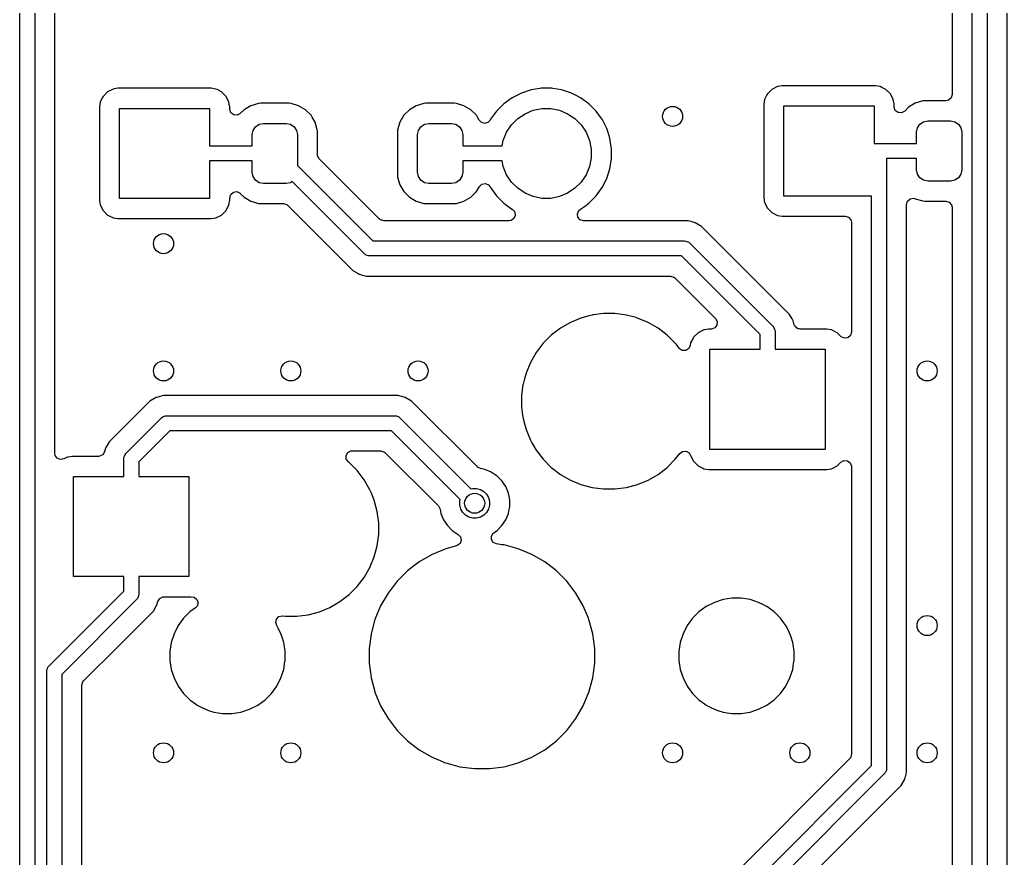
# Model space of a CAD drawing. Extents: x 2.6 to 14.2, y -9.4 to -3.8.
# Drawn here: x 2.57 to 3.346, y -5.113 to -4.455 of the extents above; entities that cross this region are included whole.
import ezdxf

# ---------------------------------------------------------------- set-up
doc = ezdxf.new("R2010")
doc.units = 0
doc.header["$MEASUREMENT"] = 0
doc.layers.add('BLACK', color=7, linetype='CONTINUOUS')

msp = doc.modelspace()

# ---------------------------------------------------------------- linework, layer by layer
at = {"layer": 'BLACK', "linetype": 'CONTINUOUS'}
for p, q in [((3.31862, -6.87741), (3.31862, -4.17377)), ((3.33043, -4.17133), (3.33043, -6.87985)), ((3.3462, -6.18183), (3.3462, -4.16847)), ((3.30285, -4.18233), (3.30285, -4.51344)), ((2.57022, -7.59385), (2.57022, -4.19395)), ((2.58204, -4.1964), (2.58204, -7.5914)), ((2.5978, -4.79527), (2.5978, -4.20495)), ((3.1657, -4.50709), (3.16125, -4.50936)), ((3.1663, -4.507), (3.1657, -4.50709)), ((3.16939, -4.50651), (3.1663, -4.507)), ((3.24274, -4.50651), (3.16939, -4.50651)), ((3.24643, -4.50709), (3.24274, -4.50651)), ((3.24773, -4.50775), (3.24643, -4.50709)), ((3.25088, -4.50936), (3.24773, -4.50775)), ((2.63505, -4.51608), (2.6334, -4.51931)), ((2.63567, -4.51486), (2.63505, -4.51608)), ((2.6392, -4.51133), (2.63567, -4.51486)), ((2.63567, -4.51486), (2.63567, -4.51486)), ((2.63567, -4.51486), (2.63567, -4.51486)), ((2.64365, -4.50906), (2.6392, -4.51133)), ((2.6392, -4.51133), (2.6392, -4.51133)), ((2.6392, -4.51133), (2.6392, -4.51133)), ((2.64432, -4.50896), (2.64365, -4.50906)), ((2.64735, -4.50848), (2.64432, -4.50896)), ((2.72069, -4.50848), (2.64735, -4.50848)), ((2.72439, -4.50906), (2.72069, -4.50848)), ((2.72533, -4.50954), (2.72439, -4.50906)), ((2.72884, -4.51133), (2.72533, -4.50954)), ((2.73237, -4.51486), (2.72884, -4.51133)), ((2.72884, -4.51133), (2.72884, -4.51133)), ((2.72884, -4.51133), (2.72884, -4.51133)), ((2.73464, -4.51931), (2.73237, -4.51486)), ((2.73237, -4.51486), (2.73237, -4.51486)), ((2.73237, -4.51486), (2.73237, -4.51486)), ((2.95718, -4.51589), (2.95066, -4.52062)), ((2.96437, -4.51223), (2.95718, -4.51589)), ((2.97203, -4.50974), (2.96437, -4.51223)), ((2.97903, -4.50863), (2.97203, -4.50974)), ((2.97999, -4.50848), (2.97903, -4.50863)), ((2.98805, -4.50848), (2.97999, -4.50848)), ((2.98914, -4.50865), (2.98805, -4.50848)), ((2.99601, -4.50974), (2.98914, -4.50865)), ((3.00367, -4.51223), (2.99601, -4.50974)), ((3.00844, -4.51466), (3.00367, -4.51223)), ((3.01085, -4.51589), (3.00844, -4.51466)), ((3.01737, -4.52062), (3.01085, -4.51589)), ((3.01085, -4.51589), (3.01085, -4.51589)), ((3.01085, -4.51589), (3.01085, -4.51589)), ((3.15734, -4.51363), (3.15545, -4.51734)), ((3.15772, -4.51289), (3.15734, -4.51363)), ((3.16125, -4.50936), (3.15772, -4.51289)), ((3.15772, -4.51289), (3.15772, -4.51289)), ((3.15772, -4.51289), (3.15772, -4.51289)), ((3.16125, -4.50936), (3.16125, -4.50936)), ((3.16125, -4.50936), (3.16125, -4.50936)), ((3.25442, -4.51289), (3.25088, -4.50936)), ((3.25088, -4.50936), (3.25088, -4.50936)), ((3.25088, -4.50936), (3.25088, -4.50936)), ((3.25668, -4.51734), (3.25442, -4.51289)), ((3.25442, -4.51289), (3.25442, -4.51289)), ((3.25442, -4.51289), (3.25442, -4.51289)), ((3.30208, -4.51608), (3.3, -4.51788)), ((3.30285, -4.51344), (3.30208, -4.51608)), ((2.6334, -4.51931), (2.63282, -4.523)), ((2.63282, -4.523), (2.63282, -4.59635)), ((2.7351, -4.52227), (2.73464, -4.51931)), ((2.73522, -4.523), (2.7351, -4.52227)), ((2.73522, -4.52486), (2.73522, -4.523)), ((2.75192, -4.52213), (2.74656, -4.5253)), ((2.75789, -4.5204), (2.75192, -4.52213)), ((2.75192, -4.52213), (2.75192, -4.52213)), ((2.75929, -4.52029), (2.75789, -4.5204)), ((2.78198, -4.52029), (2.75929, -4.52029)), ((2.75929, -4.52029), (2.75929, -4.52029)), ((2.78337, -4.5204), (2.78198, -4.52029)), ((2.78338, -4.5204), (2.78337, -4.5204)), ((2.78935, -4.52213), (2.78338, -4.5204)), ((2.79471, -4.5253), (2.78935, -4.52213)), ((2.78935, -4.52213), (2.78935, -4.52213)), ((2.88184, -4.52213), (2.87648, -4.5253)), ((2.88781, -4.5204), (2.88184, -4.52213)), ((2.88184, -4.52213), (2.88184, -4.52213)), ((2.88921, -4.52029), (2.88781, -4.5204)), ((2.9119, -4.52029), (2.88921, -4.52029)), ((2.88921, -4.52029), (2.88921, -4.52029)), ((2.9133, -4.5204), (2.9119, -4.52029)), ((2.91927, -4.52213), (2.9133, -4.5204)), ((2.9133, -4.5204), (2.9133, -4.5204)), ((2.92463, -4.5253), (2.91927, -4.52213)), ((2.91927, -4.52213), (2.91927, -4.52213)), ((2.95066, -4.52062), (2.94497, -4.52632)), ((3.02307, -4.52632), (3.01737, -4.52062)), ((3.15545, -4.51734), (3.15487, -4.52103)), ((3.15487, -4.52103), (3.15487, -4.59438)), ((3.17063, -4.59314), (3.17063, -4.52228)), ((3.17063, -4.52228), (3.2415, -4.52228)), ((3.2415, -4.52228), (3.2415, -4.5518)), ((3.25723, -4.52077), (3.25668, -4.51734)), ((3.25727, -4.52103), (3.25723, -4.52077)), ((3.25727, -4.52289), (3.25727, -4.52103)), ((3.25728, -4.52324), (3.25727, -4.52289)), ((3.25824, -4.52581), (3.25728, -4.52324)), ((3.26861, -4.52333), (3.2656, -4.52634)), ((3.27396, -4.52016), (3.26861, -4.52333)), ((3.26861, -4.52333), (3.26861, -4.52333)), ((3.27397, -4.52016), (3.27396, -4.52016)), ((3.27994, -4.51843), (3.27397, -4.52016)), ((3.28134, -4.51832), (3.27994, -4.51843)), ((3.29797, -4.51832), (3.28134, -4.51832)), ((3.28134, -4.51832), (3.28134, -4.51832)), ((3.3, -4.51788), (3.29797, -4.51832)), ((2.64859, -4.59511), (2.64859, -4.52424)), ((2.64859, -4.52424), (2.71945, -4.52424)), ((2.71945, -4.52424), (2.71945, -4.55377)), ((2.73523, -4.5252), (2.73522, -4.52486)), ((2.73619, -4.52778), (2.73523, -4.5252)), ((2.7384, -4.52943), (2.73619, -4.52778)), ((2.74114, -4.52963), (2.7384, -4.52943)), ((2.74355, -4.52831), (2.74114, -4.52963)), ((2.74656, -4.5253), (2.74355, -4.52831)), ((2.74656, -4.5253), (2.74656, -4.5253)), ((2.7991, -4.5297), (2.79471, -4.5253)), ((2.79471, -4.5253), (2.79471, -4.5253)), ((2.79911, -4.5297), (2.7991, -4.5297)), ((2.79992, -4.53107), (2.79911, -4.5297)), ((2.80227, -4.53506), (2.79992, -4.53107)), ((2.87208, -4.5297), (2.86892, -4.53506)), ((2.87648, -4.5253), (2.87208, -4.5297)), ((2.87208, -4.5297), (2.87208, -4.5297)), ((2.87648, -4.5253), (2.87648, -4.5253)), ((2.92903, -4.5297), (2.92463, -4.5253)), ((2.92463, -4.5253), (2.92463, -4.5253)), ((2.92984, -4.53107), (2.92903, -4.5297)), ((2.92903, -4.5297), (2.92903, -4.5297)), ((2.93125, -4.53345), (2.92984, -4.53107)), ((2.94497, -4.52632), (2.94023, -4.53284)), ((2.96154, -4.53229), (2.96732, -4.52843)), ((2.96732, -4.52843), (2.97373, -4.52577)), ((2.97373, -4.52577), (2.98055, -4.52441)), ((2.98055, -4.52441), (2.98749, -4.52441)), ((2.98749, -4.52441), (2.99431, -4.52577)), ((2.99431, -4.52577), (3.00072, -4.52843)), ((3.00072, -4.52843), (3.0065, -4.53229)), ((3.02666, -4.53125), (3.02307, -4.52632)), ((3.02781, -4.53284), (3.02666, -4.53125)), ((3.26044, -4.52746), (3.25824, -4.52581)), ((3.26319, -4.52766), (3.26044, -4.52746)), ((3.2656, -4.52634), (3.26319, -4.52766)), ((2.75359, -4.54152), (2.75551, -4.53865)), ((2.75551, -4.53865), (2.75839, -4.53673)), ((2.75839, -4.53673), (2.76178, -4.53606)), ((2.76178, -4.53606), (2.77949, -4.53606)), ((2.77949, -4.53606), (2.78288, -4.53673)), ((2.78288, -4.53673), (2.78576, -4.53865)), ((2.78576, -4.53865), (2.78768, -4.54152)), ((2.80401, -4.54103), (2.80227, -4.53506)), ((2.86892, -4.53506), (2.86718, -4.54103)), ((2.86892, -4.53506), (2.86892, -4.53506)), ((2.88351, -4.54152), (2.88543, -4.53865)), ((2.88543, -4.53865), (2.88831, -4.53673)), ((2.88831, -4.53673), (2.8917, -4.53606)), ((2.8917, -4.53606), (2.90941, -4.53606)), ((2.90941, -4.53606), (2.9128, -4.53673)), ((2.9128, -4.53673), (2.91568, -4.53865)), ((2.91568, -4.53865), (2.9176, -4.54152)), ((2.93138, -4.53369), (2.93125, -4.53345)), ((2.93277, -4.53519), (2.93138, -4.53369)), ((2.93538, -4.53608), (2.93277, -4.53519)), ((2.93805, -4.53542), (2.93538, -4.53608)), ((2.93994, -4.53342), (2.93805, -4.53542)), ((2.94023, -4.53284), (2.93994, -4.53342)), ((2.95277, -4.54297), (2.95663, -4.5372)), ((2.95663, -4.5372), (2.96154, -4.53229)), ((3.0065, -4.53229), (3.01141, -4.5372)), ((3.01141, -4.5372), (3.01527, -4.54297)), ((3.02966, -4.53647), (3.02781, -4.53284)), ((3.03147, -4.54002), (3.02966, -4.53647)), ((3.27564, -4.53955), (3.27756, -4.53668)), ((3.27756, -4.53668), (3.28043, -4.53476)), ((3.28043, -4.53476), (3.28382, -4.53409)), ((3.28382, -4.53409), (3.30154, -4.53409)), ((3.30154, -4.53409), (3.30493, -4.53476)), ((3.30493, -4.53476), (3.3078, -4.53668)), ((3.3078, -4.53668), (3.30972, -4.53955)), ((2.75292, -4.54491), (2.75359, -4.54152)), ((2.75292, -4.55377), (2.75292, -4.54491)), ((2.78768, -4.54152), (2.78835, -4.54491)), ((2.78835, -4.54491), (2.78835, -4.56904)), ((2.80411, -4.54229), (2.80401, -4.54103)), ((2.80412, -4.54243), (2.80411, -4.54229)), ((2.80412, -4.56049), (2.80412, -4.54243)), ((2.80412, -4.54243), (2.80412, -4.54243)), ((2.86718, -4.54103), (2.86707, -4.54243)), ((2.86707, -4.54243), (2.86707, -4.57693)), ((2.86718, -4.54103), (2.86718, -4.54103)), ((2.88284, -4.54491), (2.88351, -4.54152)), ((2.88284, -4.57444), (2.88284, -4.54491)), ((2.9176, -4.54152), (2.91827, -4.54491)), ((2.91827, -4.54491), (2.91827, -4.55377)), ((2.95011, -4.54939), (2.95277, -4.54297)), ((3.01527, -4.54297), (3.01793, -4.54939)), ((3.03225, -4.54243), (3.03147, -4.54002)), ((3.03147, -4.54002), (3.03147, -4.54002)), ((3.03147, -4.54002), (3.03147, -4.54002)), ((3.03396, -4.54769), (3.03225, -4.54243)), ((3.27496, -4.54294), (3.27564, -4.53955)), ((3.27496, -4.5518), (3.27496, -4.54294)), ((3.30972, -4.53955), (3.3104, -4.54294)), ((3.3104, -4.54294), (3.3104, -4.57247)), ((2.71945, -4.55377), (2.75292, -4.55377)), ((2.91827, -4.55377), (2.94924, -4.55377)), ((2.94924, -4.55377), (2.95011, -4.54939)), ((3.01793, -4.54939), (3.01928, -4.5562)), ((3.03506, -4.55463), (3.03396, -4.54769)), ((3.03522, -4.55565), (3.03506, -4.55463)), ((3.2415, -4.5518), (3.27496, -4.5518)), ((2.80423, -4.56153), (2.80412, -4.56049)), ((2.80555, -4.56394), (2.80423, -4.56153)), ((3.01928, -4.5562), (3.01928, -4.56315)), ((3.03522, -4.56371), (3.03522, -4.55565)), ((2.72339, -4.56558), (2.71945, -4.56558)), ((2.71945, -4.56558), (2.71945, -4.59511)), ((2.75292, -4.56558), (2.72339, -4.56558)), ((2.75292, -4.57444), (2.75292, -4.56558)), ((2.78835, -4.56904), (2.84769, -4.62838)), ((2.85279, -4.61118), (2.80555, -4.56394)), ((2.94288, -4.56558), (2.91827, -4.56558)), ((2.91827, -4.56558), (2.91827, -4.57444)), ((2.94924, -4.56558), (2.94288, -4.56558)), ((2.95011, -4.56996), (2.94924, -4.56558)), ((2.95277, -4.57638), (2.95011, -4.56996)), ((3.01793, -4.56996), (3.01527, -4.57638)), ((3.01928, -4.56315), (3.01793, -4.56996)), ((3.03396, -4.57167), (3.03522, -4.56371)), ((3.27496, -4.56361), (3.25134, -4.56361)), ((3.25134, -4.56361), (3.25134, -5.04291)), ((3.27496, -4.57247), (3.27496, -4.56361)), ((2.75359, -4.57783), (2.75292, -4.57444)), ((2.75551, -4.5807), (2.75359, -4.57783)), ((2.86707, -4.57693), (2.86707, -4.57693)), ((2.86707, -4.57693), (2.86718, -4.57832)), ((2.88351, -4.57783), (2.88284, -4.57444)), ((2.88543, -4.5807), (2.88351, -4.57783)), ((2.9176, -4.57783), (2.91568, -4.5807)), ((2.91827, -4.57444), (2.9176, -4.57783)), ((2.95663, -4.58216), (2.95277, -4.57638)), ((3.01527, -4.57638), (3.01141, -4.58216)), ((3.03147, -4.57933), (3.03396, -4.57167)), ((3.27564, -4.57586), (3.27496, -4.57247)), ((3.27756, -4.57874), (3.27564, -4.57586)), ((3.30972, -4.57586), (3.3078, -4.57874)), ((3.3104, -4.57247), (3.30972, -4.57586)), ((2.75839, -4.58262), (2.75551, -4.5807)), ((2.76178, -4.5833), (2.75839, -4.58262)), ((2.77949, -4.5833), (2.76178, -4.5833)), ((2.78288, -4.58262), (2.77949, -4.5833)), ((2.78429, -4.58168), (2.78288, -4.58262)), ((2.84106, -4.63846), (2.78429, -4.58168)), ((2.86718, -4.57832), (2.86892, -4.5843)), ((2.86892, -4.5843), (2.86892, -4.5843)), ((2.86892, -4.5843), (2.87208, -4.58965)), ((2.88831, -4.58262), (2.88543, -4.5807)), ((2.8917, -4.5833), (2.88831, -4.58262)), ((2.90941, -4.5833), (2.8917, -4.5833)), ((2.9128, -4.58262), (2.90941, -4.5833)), ((2.91568, -4.5807), (2.9128, -4.58262)), ((2.92903, -4.58965), (2.93138, -4.58567)), ((2.93138, -4.58567), (2.93339, -4.58379)), ((2.93339, -4.58379), (2.9361, -4.5833)), ((2.9361, -4.5833), (2.93864, -4.58435)), ((2.93864, -4.58435), (2.93994, -4.58594)), ((2.93994, -4.58594), (2.94023, -4.58651)), ((2.96154, -4.58707), (2.95663, -4.58216)), ((3.01141, -4.58216), (3.0065, -4.58707)), ((3.02781, -4.58651), (3.03147, -4.57933)), ((3.28043, -4.58066), (3.27756, -4.57874)), ((3.28382, -4.58133), (3.28043, -4.58066)), ((3.30154, -4.58133), (3.28382, -4.58133)), ((3.30493, -4.58066), (3.30154, -4.58133)), ((3.3078, -4.57874), (3.30493, -4.58066)), ((2.73522, -4.5945), (2.736, -4.59186)), ((2.736, -4.59186), (2.73807, -4.59006)), ((2.73807, -4.59006), (2.7408, -4.58967)), ((2.7408, -4.58967), (2.7433, -4.59081)), ((2.7433, -4.59081), (2.74355, -4.59105)), ((2.74355, -4.59105), (2.74656, -4.59405)), ((2.87208, -4.58965), (2.87208, -4.58965)), ((2.87208, -4.58965), (2.87648, -4.59405)), ((2.92463, -4.59405), (2.92903, -4.58965)), ((2.94023, -4.58651), (2.94497, -4.59303)), ((2.94497, -4.59303), (2.94497, -4.59303)), ((2.94497, -4.59303), (2.95066, -4.59873)), ((2.96732, -4.59093), (2.96154, -4.58707)), ((2.97373, -4.59358), (2.96732, -4.59093)), ((2.98055, -4.59494), (2.97373, -4.59358)), ((2.99431, -4.59358), (2.98749, -4.59494)), ((3.00072, -4.59093), (2.99431, -4.59358)), ((3.0065, -4.58707), (3.00072, -4.59093)), ((3.01737, -4.59873), (3.02307, -4.59303)), ((3.02307, -4.59303), (3.02582, -4.58925)), ((3.02307, -4.59303), (3.02307, -4.59303)), ((3.02307, -4.59303), (3.02307, -4.59303)), ((3.02582, -4.58925), (3.02781, -4.58651)), ((3.23953, -4.59314), (3.17063, -4.59314)), ((3.23953, -5.04047), (3.23953, -4.59314)), ((2.63282, -4.59635), (2.63316, -4.59848)), ((2.63316, -4.59848), (2.6334, -4.60004)), ((2.6334, -4.60004), (2.63567, -4.60449)), ((2.71945, -4.59511), (2.64859, -4.59511)), ((2.73237, -4.60449), (2.73464, -4.60004)), ((2.73464, -4.60004), (2.73522, -4.59635)), ((2.73464, -4.60004), (2.73464, -4.60004)), ((2.73464, -4.60004), (2.73464, -4.60004)), ((2.73522, -4.59635), (2.73522, -4.5945)), ((2.74656, -4.59405), (2.74656, -4.59405)), ((2.74656, -4.59405), (2.74797, -4.59489)), ((2.74797, -4.59489), (2.75192, -4.59722)), ((2.75192, -4.59722), (2.75789, -4.59896)), ((2.75789, -4.59896), (2.75929, -4.59907)), ((2.75929, -4.59907), (2.77735, -4.59907)), ((2.77735, -4.59907), (2.77999, -4.59984)), ((2.77999, -4.59984), (2.7808, -4.6005)), ((2.7808, -4.6005), (2.83193, -4.65163)), ((2.87648, -4.59405), (2.87648, -4.59405)), ((2.87648, -4.59405), (2.87789, -4.59489)), ((2.87789, -4.59489), (2.88184, -4.59722)), ((2.88184, -4.59722), (2.88781, -4.59896)), ((2.88781, -4.59896), (2.88921, -4.59907)), ((2.88921, -4.59907), (2.9119, -4.59907)), ((2.9119, -4.59907), (2.9133, -4.59896)), ((2.9133, -4.59896), (2.91927, -4.59722)), ((2.91927, -4.59722), (2.92463, -4.59405)), ((2.95066, -4.59873), (2.95703, -4.60336)), ((2.98749, -4.59494), (2.98055, -4.59494)), ((3.01085, -4.60347), (3.01395, -4.60122)), ((3.01395, -4.60122), (3.01737, -4.59873)), ((3.01737, -4.59873), (3.01737, -4.59873)), ((3.01737, -4.59873), (3.01737, -4.59873)), ((3.15487, -4.59438), (3.15521, -4.59657)), ((3.15521, -4.59657), (3.15545, -4.59807)), ((3.15545, -4.59807), (3.15772, -4.60253)), ((3.26711, -4.59972), (3.26789, -4.59708)), ((3.26711, -5.04577), (3.26711, -4.59972)), ((3.26789, -4.59708), (3.26996, -4.59528)), ((3.26996, -4.59528), (3.27269, -4.59489)), ((3.27269, -4.59489), (3.27393, -4.59524)), ((3.27393, -4.59524), (3.27396, -4.59525)), ((3.27396, -4.59525), (3.27396, -4.59525)), ((3.27396, -4.59525), (3.27994, -4.59699)), ((3.27994, -4.59699), (3.28134, -4.5971)), ((3.28134, -4.5971), (3.29797, -4.5971)), ((3.29797, -4.5971), (3.30061, -4.59787)), ((3.30061, -4.59787), (3.30241, -4.59995)), ((3.30241, -4.59995), (3.30285, -4.60198)), ((2.63567, -4.60449), (2.63567, -4.60449)), ((2.63567, -4.60449), (2.63567, -4.60449)), ((2.63567, -4.60449), (2.6392, -4.60803)), ((2.6392, -4.60803), (2.6392, -4.60803)), ((2.6392, -4.60803), (2.6392, -4.60803)), ((2.6392, -4.60803), (2.64326, -4.61009)), ((2.72439, -4.61029), (2.72884, -4.60803)), ((2.72884, -4.60803), (2.73237, -4.60449)), ((2.95703, -4.60336), (2.95718, -4.60347)), ((2.95718, -4.60347), (2.95718, -4.60347)), ((2.95718, -4.60347), (2.95734, -4.60357)), ((2.95734, -4.60357), (2.95919, -4.60561)), ((2.95964, -4.60832), (2.95855, -4.61085)), ((2.95919, -4.60561), (2.95964, -4.60832)), ((3.00841, -4.60703), (3.00956, -4.60453)), ((3.00881, -4.60976), (3.00841, -4.60703)), ((3.00956, -4.60453), (3.0107, -4.60357)), ((3.0107, -4.60357), (3.01085, -4.60347)), ((3.01085, -4.60347), (3.01085, -4.60347)), ((3.15772, -4.60253), (3.15772, -4.60253)), ((3.15772, -4.60253), (3.15772, -4.60253)), ((3.15772, -4.60253), (3.16125, -4.60606)), ((3.16125, -4.60606), (3.16125, -4.60606)), ((3.16125, -4.60606), (3.16125, -4.60606)), ((3.16125, -4.60606), (3.16511, -4.60803)), ((3.16511, -4.60803), (3.1657, -4.60832)), ((3.1657, -4.60832), (3.16939, -4.60891)), ((3.16939, -4.60891), (3.16939, -4.60891)), ((3.16939, -4.60891), (3.21888, -4.60891)), ((3.21888, -4.60891), (3.22152, -4.60968)), ((3.30285, -4.60198), (3.30285, -5.3488)), ((2.64326, -4.61009), (2.64365, -4.61029)), ((2.64365, -4.61029), (2.64735, -4.61088)), ((2.64735, -4.61088), (2.64735, -4.61088)), ((2.64735, -4.61088), (2.72069, -4.61088)), ((2.72069, -4.61088), (2.72439, -4.61029)), ((2.8536, -4.61184), (2.85279, -4.61118)), ((2.85624, -4.61261), (2.8536, -4.61184)), ((2.95479, -4.61261), (2.85624, -4.61261)), ((2.95627, -4.61238), (2.95479, -4.61261)), ((2.95855, -4.61085), (2.95627, -4.61238)), ((3.01061, -4.61184), (3.00881, -4.60976)), ((3.01325, -4.61261), (3.01061, -4.61184)), ((3.09544, -4.61261), (3.01325, -4.61261)), ((3.09863, -4.61346), (3.09544, -4.61261)), ((3.09544, -4.61261), (3.09544, -4.61261)), ((3.10095, -4.61409), (3.09863, -4.61346)), ((3.10589, -4.61694), (3.10095, -4.61409)), ((3.10095, -4.61409), (3.10095, -4.61409)), ((3.1752, -4.68625), (3.10589, -4.61694)), ((3.22152, -4.60968), (3.22332, -4.61176)), ((3.22332, -4.61176), (3.22376, -4.61379)), ((3.22376, -4.61379), (3.22376, -4.69995)), ((2.84769, -4.62838), (3.09259, -4.62838)), ((3.09259, -4.62838), (3.09374, -4.62849)), ((3.09374, -4.62849), (3.09447, -4.62879)), ((3.09447, -4.62879), (3.09587, -4.62937)), ((3.09587, -4.62937), (3.09676, -4.63011)), ((3.09676, -4.63011), (3.16203, -4.69538)), ((2.84196, -4.63919), (2.84106, -4.63846)), ((2.84321, -4.63971), (2.84196, -4.63919)), ((2.84409, -4.64008), (2.84321, -4.63971)), ((2.84524, -4.64019), (2.84409, -4.64008)), ((3.09014, -4.64019), (2.84524, -4.64019)), ((3.15195, -4.702), (3.09014, -4.64019)), ((2.83193, -4.65163), (2.83193, -4.65163)), ((2.83193, -4.65163), (2.83193, -4.65163)), ((2.83193, -4.65163), (2.83251, -4.65196)), ((2.83251, -4.65196), (2.83611, -4.65404)), ((2.83611, -4.65404), (2.83687, -4.65448)), ((2.83687, -4.65448), (2.84239, -4.65596)), ((2.84239, -4.65596), (2.84239, -4.65596)), ((2.84239, -4.65596), (2.84809, -4.65596)), ((2.84809, -4.65596), (3.08159, -4.65596)), ((3.08159, -4.65596), (3.08423, -4.65673)), ((3.08423, -4.65673), (3.08504, -4.65739)), ((3.08504, -4.65739), (3.10441, -4.67676)), ((3.10441, -4.67676), (3.11695, -4.6893)), ((3.01997, -4.68661), (3.01742, -4.68729)), ((3.02073, -4.68651), (3.01997, -4.68661)), ((3.02893, -4.68543), (3.02073, -4.68651)), ((3.03797, -4.68543), (3.02893, -4.68543)), ((3.02893, -4.68543), (3.02893, -4.68543)), ((3.04543, -4.68641), (3.03797, -4.68543)), ((3.03797, -4.68543), (3.03797, -4.68543)), ((3.04692, -4.68661), (3.04543, -4.68641)), ((3.05461, -4.68867), (3.04692, -4.68661)), ((3.17709, -4.68951), (3.1752, -4.68625)), ((3.0029, -4.6924), (2.99508, -4.69692)), ((3.01125, -4.68895), (3.0029, -4.6924)), ((3.0029, -4.6924), (3.0029, -4.6924)), ((3.01742, -4.68729), (3.01125, -4.68895)), ((3.05565, -4.68895), (3.05461, -4.68867)), ((3.064, -4.6924), (3.05565, -4.68895)), ((3.06767, -4.69452), (3.064, -4.6924)), ((3.064, -4.6924), (3.064, -4.6924)), ((3.07182, -4.69692), (3.06767, -4.69452)), ((3.11807, -4.69446), (3.11643, -4.69666)), ((3.11695, -4.6893), (3.11827, -4.69171)), ((3.11827, -4.69171), (3.11807, -4.69446)), ((3.17805, -4.69119), (3.17709, -4.68951)), ((3.17888, -4.69427), (3.17805, -4.69119)), ((3.17898, -4.69452), (3.17888, -4.69427)), ((3.17909, -4.69478), (3.17898, -4.69452)), ((2.99508, -4.69692), (2.98791, -4.70242)), ((3.07899, -4.70242), (3.07182, -4.69692)), ((3.07182, -4.69692), (3.07182, -4.69692)), ((3.1032, -4.70049), (3.09967, -4.70402)), ((3.10765, -4.69822), (3.1032, -4.70049)), ((3.1032, -4.70049), (3.1032, -4.70049)), ((3.1032, -4.70049), (3.1032, -4.70049)), ((3.10823, -4.69813), (3.10765, -4.69822)), ((3.11134, -4.69763), (3.10823, -4.69813)), ((3.1135, -4.69763), (3.11134, -4.69763)), ((3.11385, -4.69762), (3.1135, -4.69763)), ((3.11643, -4.69666), (3.11385, -4.69762)), ((3.15195, -4.7134), (3.15195, -4.702)), ((3.16203, -4.69538), (3.16277, -4.69627)), ((3.16277, -4.69627), (3.16314, -4.69717)), ((3.16314, -4.69717), (3.16365, -4.6984)), ((3.16365, -4.6984), (3.16376, -4.69956)), ((3.16376, -4.69956), (3.16376, -4.7134)), ((3.17933, -4.69506), (3.17909, -4.69478)), ((3.17966, -4.69573), (3.17933, -4.69506)), ((3.18034, -4.69623), (3.17966, -4.69573)), ((3.18089, -4.69686), (3.18034, -4.69623)), ((3.18143, -4.69702), (3.18089, -4.69686)), ((3.18189, -4.69735), (3.18143, -4.69702)), ((3.18272, -4.6974), (3.18189, -4.69735)), ((3.18353, -4.69763), (3.18272, -4.6974)), ((3.20437, -4.69763), (3.18353, -4.69763)), ((3.20807, -4.69822), (3.20437, -4.69763)), ((3.20437, -4.69763), (3.20437, -4.69763)), ((3.20871, -4.69855), (3.20807, -4.69822)), ((3.21252, -4.70049), (3.20871, -4.69855)), ((3.21543, -4.7034), (3.21252, -4.70049)), ((3.21252, -4.70049), (3.21252, -4.70049)), ((3.21252, -4.70049), (3.21252, -4.70049)), ((3.22376, -4.69995), (3.22299, -4.70259)), ((2.98152, -4.70881), (2.97602, -4.71598)), ((2.98791, -4.70242), (2.98152, -4.70881)), ((3.08537, -4.70881), (3.07899, -4.70242)), ((3.07899, -4.70242), (3.07899, -4.70242)), ((3.08617, -4.70985), (3.08537, -4.70881)), ((3.08537, -4.70881), (3.08537, -4.70881)), ((3.08537, -4.70881), (3.08537, -4.70881)), ((3.08838, -4.71273), (3.08617, -4.70985)), ((3.0974, -4.70847), (3.09708, -4.71052)), ((3.09905, -4.70524), (3.0974, -4.70847)), ((3.0974, -4.70847), (3.0974, -4.70847)), ((3.09967, -4.70402), (3.09905, -4.70524)), ((3.09967, -4.70402), (3.09967, -4.70402)), ((3.09967, -4.70402), (3.09967, -4.70402)), ((3.21568, -4.70364), (3.21543, -4.7034)), ((3.21819, -4.70478), (3.21568, -4.70364)), ((3.22091, -4.70439), (3.21819, -4.70478)), ((3.22299, -4.70259), (3.22091, -4.70439)), ((2.97602, -4.71598), (2.97151, -4.7238)), ((3.08852, -4.7129), (3.08838, -4.71273)), ((3.09081, -4.71442), (3.08852, -4.7129)), ((3.09356, -4.71446), (3.09081, -4.71442)), ((3.0959, -4.713), (3.09356, -4.71446)), ((3.09708, -4.71052), (3.0959, -4.713)), ((3.11258, -4.79214), (3.11258, -4.7134)), ((3.11258, -4.7134), (3.15195, -4.7134)), ((3.16376, -4.7134), (3.20313, -4.7134)), ((3.20313, -4.7134), (3.20313, -4.79214)), ((2.97151, -4.7238), (2.96805, -4.73215)), ((2.97151, -4.7238), (2.97151, -4.7238)), ((2.96805, -4.73215), (2.96685, -4.73663)), ((2.96567, -4.74118), (2.96453, -4.74983)), ((2.96571, -4.74087), (2.96567, -4.74118)), ((2.96685, -4.73663), (2.96571, -4.74087)), ((2.67252, -4.75424), (2.64052, -4.78625)), ((2.67746, -4.75139), (2.67252, -4.75424)), ((2.67252, -4.75424), (2.67252, -4.75424)), ((2.67884, -4.75102), (2.67746, -4.75139)), ((2.68297, -4.74991), (2.67884, -4.75102)), ((2.86762, -4.74991), (2.68297, -4.74991)), ((2.86908, -4.75031), (2.86762, -4.74991)), ((2.87055, -4.7507), (2.86908, -4.75031)), ((2.87313, -4.75139), (2.87055, -4.7507)), ((2.87055, -4.7507), (2.87055, -4.7507)), ((2.87808, -4.75424), (2.87313, -4.75139)), ((2.87313, -4.75139), (2.87313, -4.75139)), ((2.9298, -4.80597), (2.87808, -4.75424)), ((2.87808, -4.75424), (2.87808, -4.75424)), ((2.96453, -4.74983), (2.96453, -4.75886)), ((2.96453, -4.75886), (2.96539, -4.76537)), ((2.65368, -4.79538), (2.68165, -4.76741)), ((2.68165, -4.76741), (2.68255, -4.76668)), ((2.68255, -4.76668), (2.68444, -4.76589)), ((2.68444, -4.76589), (2.68467, -4.76579)), ((2.68467, -4.76579), (2.68583, -4.76568)), ((2.68583, -4.76568), (2.86477, -4.76568)), ((2.86477, -4.76568), (2.86592, -4.76579)), ((2.86592, -4.76579), (2.86615, -4.76589)), ((2.86615, -4.76589), (2.86805, -4.76668)), ((2.86805, -4.76668), (2.86894, -4.76741)), ((2.86894, -4.76741), (2.92471, -4.82318)), ((2.96539, -4.76537), (2.96571, -4.76782)), ((2.96571, -4.76782), (2.96709, -4.77297)), ((2.68827, -4.77749), (2.66376, -4.802)), ((2.86232, -4.77749), (2.68827, -4.77749)), ((2.91636, -4.83153), (2.86232, -4.77749)), ((2.96709, -4.77297), (2.96805, -4.77655)), ((2.96805, -4.77655), (2.97151, -4.78489)), ((2.64052, -4.78625), (2.63769, -4.79114)), ((2.64052, -4.78625), (2.64052, -4.78625)), ((2.97151, -4.78489), (2.97151, -4.78489)), ((2.97151, -4.78489), (2.97269, -4.78694)), ((2.97269, -4.78694), (2.97602, -4.79271)), ((2.59806, -4.79684), (2.5978, -4.79527)), ((2.6369, -4.79402), (2.63547, -4.79636)), ((2.63766, -4.79119), (2.6369, -4.79402)), ((2.63768, -4.79115), (2.63766, -4.79119)), ((2.63766, -4.79119), (2.63766, -4.79119)), ((2.63769, -4.79114), (2.63768, -4.79115)), ((2.63769, -4.79114), (2.63769, -4.79114)), ((2.65295, -4.79627), (2.65368, -4.79538)), ((2.82667, -4.79705), (2.82802, -4.79465)), ((2.82802, -4.79465), (2.83045, -4.79336)), ((2.83045, -4.79336), (2.83143, -4.79326)), ((2.83143, -4.79326), (2.85377, -4.79326)), ((2.85377, -4.79326), (2.85641, -4.79403)), ((2.85641, -4.79403), (2.85722, -4.79469)), ((2.85722, -4.79469), (2.89915, -4.83662)), ((2.97602, -4.79271), (2.97602, -4.79272)), ((2.97602, -4.79272), (2.98152, -4.79988)), ((3.08537, -4.79988), (3.08882, -4.7954)), ((3.08882, -4.7954), (3.09104, -4.79378)), ((3.09104, -4.79378), (3.09378, -4.79361)), ((3.09378, -4.79361), (3.09618, -4.79496)), ((3.09618, -4.79496), (3.09733, -4.79686)), ((3.20313, -4.79214), (3.11258, -4.79214)), ((2.59965, -4.79909), (2.59806, -4.79684)), ((2.6022, -4.80013), (2.59965, -4.79909)), ((2.6049, -4.79962), (2.6022, -4.80013)), ((2.60765, -4.79822), (2.6049, -4.79962)), ((2.60815, -4.79814), (2.60765, -4.79822)), ((2.61134, -4.79763), (2.60815, -4.79814)), ((2.63219, -4.79763), (2.61134, -4.79763)), ((2.633, -4.79757), (2.63219, -4.79763)), ((2.63547, -4.79636), (2.633, -4.79757)), ((2.65195, -4.79956), (2.65207, -4.7984)), ((2.65195, -4.8134), (2.65195, -4.79956)), ((2.65207, -4.7984), (2.65249, -4.79738)), ((2.65249, -4.79738), (2.65295, -4.79627)), ((2.66376, -4.802), (2.66376, -4.8134)), ((2.82684, -4.79979), (2.82667, -4.79705)), ((2.82846, -4.80201), (2.82684, -4.79979)), ((2.82899, -4.80242), (2.82846, -4.80201)), ((2.83537, -4.80881), (2.82899, -4.80242)), ((2.82899, -4.80242), (2.82899, -4.80242)), ((2.98152, -4.79988), (2.98152, -4.79988)), ((2.98152, -4.79988), (2.98791, -4.80627)), ((3.07899, -4.80627), (3.08537, -4.79988)), ((3.08537, -4.79988), (3.08537, -4.79988)), ((3.09733, -4.79686), (3.0974, -4.79707)), ((3.0974, -4.79707), (3.0974, -4.79707)), ((3.0974, -4.79707), (3.0974, -4.79707)), ((3.0974, -4.79707), (3.09967, -4.80153)), ((3.09967, -4.80153), (3.09967, -4.80153)), ((3.09967, -4.80153), (3.09967, -4.80153)), ((3.09967, -4.80153), (3.1032, -4.80506)), ((3.21356, -4.80402), (3.21543, -4.80214)), ((3.21543, -4.80214), (3.21784, -4.80083)), ((3.21784, -4.80083), (3.22059, -4.80102)), ((3.22059, -4.80102), (3.22279, -4.80267)), ((3.22279, -4.80267), (3.22375, -4.80525)), ((2.83538, -4.80881), (2.83537, -4.80881)), ((2.83537, -4.80881), (2.83537, -4.80881)), ((2.83537, -4.80881), (2.83537, -4.80881)), ((2.84087, -4.81598), (2.83538, -4.80881)), ((2.92986, -4.80603), (2.9298, -4.80597)), ((2.9323, -4.8073), (2.92986, -4.80603)), ((2.93573, -4.80798), (2.9323, -4.8073)), ((2.93573, -4.80799), (2.93573, -4.80798)), ((2.94075, -4.81006), (2.93573, -4.80799)), ((2.94527, -4.81308), (2.94075, -4.81006)), ((2.94075, -4.81006), (2.94075, -4.81006)), ((2.98791, -4.80627), (2.98791, -4.80627)), ((2.98791, -4.80627), (2.98791, -4.80627)), ((2.98791, -4.80627), (2.9897, -4.80765)), ((2.9897, -4.80765), (2.99508, -4.81177)), ((3.07182, -4.81177), (3.07899, -4.80627)), ((3.07899, -4.80627), (3.07899, -4.80627)), ((3.07899, -4.80627), (3.07899, -4.80627)), ((3.1032, -4.80506), (3.1032, -4.80506)), ((3.1032, -4.80506), (3.1032, -4.80506)), ((3.1032, -4.80506), (3.10704, -4.80701)), ((3.10704, -4.80701), (3.10765, -4.80732)), ((3.10765, -4.80732), (3.11134, -4.80791)), ((3.11134, -4.80791), (3.11134, -4.80791)), ((3.11134, -4.80791), (3.20437, -4.80791)), ((3.20437, -4.80791), (3.20807, -4.80732)), ((3.20807, -4.80732), (3.21252, -4.80506)), ((3.21252, -4.80506), (3.21356, -4.80402)), ((3.22375, -4.80525), (3.22376, -4.8056)), ((3.22376, -4.8056), (3.22376, -5.03191)), ((2.61258, -4.89214), (2.61258, -4.8134)), ((2.61258, -4.8134), (2.65195, -4.8134)), ((2.66376, -4.8134), (2.70313, -4.8134)), ((2.70313, -4.8134), (2.70313, -4.89214)), ((2.84539, -4.8238), (2.84087, -4.81598)), ((2.84087, -4.81598), (2.84087, -4.81598)), ((2.84087, -4.81598), (2.84087, -4.81598)), ((2.94911, -4.81692), (2.94527, -4.81308)), ((2.94527, -4.81308), (2.94527, -4.81308)), ((2.95212, -4.82144), (2.94911, -4.81692)), ((2.94911, -4.81692), (2.94911, -4.81692)), ((2.99508, -4.81177), (2.99508, -4.81177)), ((2.99508, -4.81177), (2.99508, -4.81177)), ((2.99508, -4.81177), (3.0029, -4.81629)), ((3.0029, -4.81629), (3.0029, -4.81629)), ((3.0029, -4.81629), (3.0029, -4.81629)), ((3.0029, -4.81629), (3.00443, -4.81692)), ((3.00443, -4.81692), (3.01125, -4.81975)), ((3.05565, -4.81975), (3.064, -4.81629)), ((3.064, -4.81629), (3.07182, -4.81177)), ((2.84652, -4.82652), (2.84539, -4.8238)), ((2.84539, -4.8238), (2.84539, -4.8238)), ((2.84539, -4.8238), (2.84539, -4.8238)), ((2.84885, -4.83215), (2.84652, -4.82652)), ((2.92471, -4.82318), (2.92614, -4.82279)), ((2.92614, -4.82279), (2.92923, -4.82279)), ((2.92923, -4.82279), (2.9322, -4.82359)), ((2.9322, -4.82359), (2.93488, -4.82513)), ((2.93488, -4.82513), (2.93706, -4.82731)), ((2.95213, -4.82144), (2.95212, -4.82144)), ((2.9542, -4.82646), (2.95213, -4.82144)), ((2.95526, -4.83179), (2.9542, -4.82646)), ((2.9542, -4.82646), (2.9542, -4.82646)), ((2.9542, -4.82646), (2.9542, -4.82646)), ((2.9542, -4.82646), (2.9542, -4.82646)), ((3.01125, -4.81975), (3.01997, -4.82208)), ((3.01997, -4.82208), (3.02893, -4.82326)), ((3.02893, -4.82326), (3.02893, -4.82326)), ((3.02893, -4.82326), (3.03797, -4.82326)), ((3.03797, -4.82326), (3.04692, -4.82208)), ((3.03797, -4.82326), (3.03797, -4.82326)), ((3.04692, -4.82208), (3.05565, -4.81975)), ((2.85119, -4.84087), (2.84885, -4.83215)), ((2.91598, -4.83296), (2.91636, -4.83153)), ((2.91598, -4.83605), (2.91598, -4.83296)), ((2.93706, -4.82731), (2.9386, -4.82998)), ((2.9386, -4.82998), (2.93939, -4.83296)), ((2.93939, -4.83296), (2.93939, -4.83605)), ((2.95526, -4.83722), (2.95526, -4.83179)), ((2.85237, -4.84983), (2.85119, -4.84087)), ((2.89915, -4.83662), (2.90047, -4.83903)), ((2.90047, -4.83903), (2.90048, -4.83912)), ((2.90048, -4.83912), (2.90117, -4.84255)), ((2.91677, -4.83902), (2.91598, -4.83605)), ((2.91831, -4.84169), (2.91677, -4.83902)), ((2.92049, -4.84387), (2.91831, -4.84169)), ((2.93706, -4.84169), (2.93488, -4.84387)), ((2.9386, -4.83902), (2.93706, -4.84169)), ((2.93939, -4.83605), (2.9386, -4.83902)), ((2.9542, -4.84255), (2.95465, -4.8403)), ((2.95465, -4.8403), (2.95526, -4.83722)), ((2.85237, -4.85886), (2.85237, -4.84983)), ((2.90117, -4.84255), (2.90117, -4.84255)), ((2.90117, -4.84255), (2.90324, -4.84757)), ((2.90324, -4.84757), (2.90325, -4.84757)), ((2.90325, -4.84757), (2.90626, -4.85208)), ((2.92317, -4.84542), (2.92049, -4.84387)), ((2.92614, -4.84621), (2.92317, -4.84542)), ((2.92923, -4.84621), (2.92614, -4.84621)), ((2.9322, -4.84542), (2.92923, -4.84621)), ((2.93488, -4.84387), (2.9322, -4.84542)), ((2.94911, -4.85208), (2.95213, -4.84757)), ((2.95213, -4.84757), (2.9542, -4.84255)), ((2.90626, -4.85208), (2.90626, -4.85208)), ((2.90626, -4.85208), (2.9101, -4.85593)), ((2.9101, -4.85593), (2.9101, -4.85593)), ((2.9101, -4.85593), (2.91482, -4.85908)), ((2.94226, -4.85799), (2.94279, -4.85758)), ((2.94279, -4.85758), (2.94527, -4.85593)), ((2.94527, -4.85593), (2.94911, -4.85208)), ((2.85119, -4.86782), (2.85237, -4.85886)), ((2.91482, -4.85908), (2.91479, -4.85912)), ((2.91479, -4.85912), (2.91655, -4.86086)), ((2.91716, -4.86354), (2.91623, -4.86612)), ((2.91655, -4.86086), (2.91716, -4.86354)), ((2.9408, -4.86032), (2.94226, -4.85799)), ((2.94083, -4.86307), (2.9408, -4.86032)), ((2.94235, -4.86537), (2.94083, -4.86307)), ((2.94486, -4.86648), (2.94235, -4.86537)), ((2.84885, -4.87655), (2.85119, -4.86782)), ((2.90491, -4.87027), (2.89418, -4.87471)), ((2.91355, -4.86795), (2.90491, -4.87027)), ((2.90491, -4.87027), (2.90491, -4.87027)), ((2.90491, -4.87027), (2.90491, -4.87027)), ((2.90491, -4.87027), (2.90491, -4.87027)), ((2.91404, -4.86779), (2.91355, -4.86795)), ((2.91623, -4.86612), (2.91404, -4.86779)), ((2.949, -4.86703), (2.94486, -4.86648)), ((2.95077, -4.86726), (2.949, -4.86703)), ((2.96199, -4.87027), (2.95077, -4.86726)), ((2.97272, -4.87471), (2.96199, -4.87027)), ((2.96199, -4.87027), (2.96199, -4.87027)), ((2.96199, -4.87027), (2.96199, -4.87027)), ((2.84539, -4.88489), (2.84885, -4.87655)), ((2.88412, -4.88052), (2.8749, -4.88759)), ((2.89418, -4.87471), (2.88412, -4.88052)), ((2.89418, -4.87471), (2.89418, -4.87471)), ((2.98278, -4.88052), (2.97272, -4.87471)), ((2.97272, -4.87471), (2.97272, -4.87471)), ((2.99199, -4.88759), (2.98278, -4.88052)), ((2.84087, -4.89272), (2.84539, -4.88489)), ((2.8749, -4.88759), (2.86669, -4.8958)), ((2.8749, -4.88759), (2.8749, -4.88759)), ((3.00021, -4.8958), (2.99199, -4.88759)), ((2.99199, -4.88759), (2.99199, -4.88759)), ((2.65195, -4.89214), (2.61258, -4.89214)), ((2.65195, -4.90354), (2.65195, -4.89214)), ((2.70313, -4.89214), (2.66376, -4.89214)), ((2.66376, -4.89214), (2.66376, -4.90599)), ((2.83537, -4.89988), (2.84087, -4.89272)), ((2.86669, -4.8958), (2.85962, -4.90502)), ((2.86669, -4.8958), (2.86669, -4.8958)), ((3.00728, -4.90502), (3.00021, -4.8958)), ((3.00021, -4.8958), (3.00021, -4.8958)), ((2.59316, -4.96234), (2.65195, -4.90354)), ((2.82899, -4.90627), (2.83537, -4.89988)), ((2.83537, -4.89988), (2.83537, -4.89988)), ((2.83537, -4.89988), (2.83537, -4.89988)), ((2.66203, -4.91016), (2.60324, -4.96896)), ((2.66277, -4.90927), (2.66203, -4.91016)), ((2.66335, -4.90788), (2.66277, -4.90927)), ((2.66365, -4.90714), (2.66335, -4.90788)), ((2.66376, -4.90599), (2.66365, -4.90714)), ((2.67805, -4.91435), (2.67881, -4.91153)), ((2.67881, -4.91153), (2.68024, -4.90918)), ((2.68024, -4.90918), (2.68272, -4.90798)), ((2.68272, -4.90798), (2.68353, -4.90791)), ((2.68353, -4.90791), (2.70437, -4.90791)), ((2.70437, -4.90791), (2.70466, -4.90786)), ((2.70466, -4.90786), (2.70739, -4.90822)), ((2.70739, -4.90822), (2.70949, -4.90999)), ((2.70949, -4.90999), (2.7103, -4.91262)), ((2.814, -4.91629), (2.82182, -4.91177)), ((2.82182, -4.91177), (2.82899, -4.90627)), ((2.82899, -4.90627), (2.82899, -4.90627)), ((2.82899, -4.90627), (2.82899, -4.90627)), ((2.85962, -4.90502), (2.85381, -4.91507)), ((3.01308, -4.91507), (3.00728, -4.90502)), ((3.12284, -4.91017), (3.11606, -4.91237)), ((3.12988, -4.90905), (3.12284, -4.91017)), ((3.13701, -4.90905), (3.12988, -4.90905)), ((3.12988, -4.90905), (3.12988, -4.90905)), ((3.14406, -4.91017), (3.13701, -4.90905)), ((3.13701, -4.90905), (3.13701, -4.90905)), ((3.15084, -4.91237), (3.14406, -4.91017)), ((2.64782, -4.94668), (2.6752, -4.9193)), ((2.6752, -4.9193), (2.67805, -4.91435)), ((2.70829, -4.91664), (2.70394, -4.9198)), ((2.70957, -4.91527), (2.70829, -4.91664)), ((2.7103, -4.91262), (2.70957, -4.91527)), ((2.80565, -4.91975), (2.814, -4.91629)), ((2.85381, -4.91507), (2.84937, -4.9258)), ((2.85381, -4.91507), (2.85381, -4.91507)), ((3.01713, -4.92484), (3.01308, -4.91507)), ((3.01308, -4.91507), (3.01308, -4.91507)), ((3.10971, -4.91561), (3.10394, -4.9198)), ((3.11606, -4.91237), (3.10971, -4.91561)), ((3.11606, -4.91237), (3.11606, -4.91237)), ((3.15473, -4.91435), (3.15084, -4.91237)), ((3.15084, -4.91237), (3.15084, -4.91237)), ((3.15719, -4.91561), (3.15473, -4.91435)), ((3.16296, -4.9198), (3.15719, -4.91561)), ((3.15719, -4.91561), (3.15719, -4.91561)), ((3.15719, -4.91561), (3.15719, -4.91561)), ((2.6989, -4.92484), (2.69471, -4.93061)), ((2.70394, -4.9198), (2.6989, -4.92484)), ((2.6989, -4.92484), (2.6989, -4.92484)), ((2.70394, -4.9198), (2.70394, -4.9198)), ((2.77133, -4.92811), (2.77195, -4.92543)), ((2.77195, -4.92543), (2.77393, -4.92351)), ((2.77393, -4.92351), (2.77662, -4.92296)), ((2.77662, -4.92296), (2.77684, -4.92299)), ((2.77684, -4.92299), (2.77893, -4.92326)), ((2.77893, -4.92326), (2.77893, -4.92326)), ((2.77893, -4.92326), (2.78797, -4.92326)), ((2.78797, -4.92326), (2.79692, -4.92208)), ((2.78797, -4.92326), (2.78797, -4.92326)), ((2.79692, -4.92208), (2.80565, -4.91975)), ((2.84937, -4.92581), (2.84636, -4.93702)), ((2.84937, -4.9258), (2.84937, -4.92581)), ((3.01753, -4.92581), (3.01713, -4.92484)), ((3.02054, -4.93702), (3.01753, -4.92581)), ((3.0989, -4.92484), (3.09471, -4.93061)), ((3.10394, -4.9198), (3.0989, -4.92484)), ((3.0989, -4.92484), (3.0989, -4.92484)), ((3.10394, -4.9198), (3.10394, -4.9198)), ((3.168, -4.92484), (3.16296, -4.9198)), ((3.16296, -4.9198), (3.16296, -4.9198)), ((3.17057, -4.92838), (3.168, -4.92484)), ((3.168, -4.92484), (3.168, -4.92484)), ((2.69471, -4.93061), (2.69147, -4.93696)), ((2.77215, -4.9304), (2.77133, -4.92811)), ((2.77209, -4.93044), (2.77215, -4.9304)), ((2.77219, -4.93061), (2.77209, -4.93044)), ((2.77325, -4.93269), (2.77219, -4.93061)), ((2.77219, -4.93061), (2.77219, -4.93061)), ((2.77219, -4.93061), (2.77219, -4.93061)), ((2.77543, -4.93696), (2.77325, -4.93269)), ((3.09471, -4.93061), (3.09147, -4.93696)), ((3.17219, -4.93061), (3.17057, -4.92838)), ((3.17419, -4.93453), (3.17219, -4.93061)), ((3.17543, -4.93696), (3.17419, -4.93453)), ((2.69147, -4.93696), (2.68927, -4.94374)), ((2.69147, -4.93696), (2.69147, -4.93696)), ((2.77631, -4.93968), (2.77543, -4.93696)), ((2.77543, -4.93696), (2.77543, -4.93696)), ((2.77763, -4.94374), (2.77631, -4.93968)), ((2.84632, -4.93733), (2.84485, -4.94854)), ((2.84636, -4.93702), (2.84632, -4.93733)), ((3.02205, -4.94854), (3.02054, -4.93702)), ((3.09147, -4.93696), (3.08927, -4.94374)), ((3.09147, -4.93696), (3.09147, -4.93696)), ((3.17631, -4.93968), (3.17543, -4.93696)), ((3.17543, -4.93696), (3.17543, -4.93696)), ((3.17763, -4.94374), (3.17631, -4.93968)), ((2.62044, -4.97406), (2.64782, -4.94668)), ((2.68927, -4.94374), (2.68815, -4.95078)), ((2.77788, -4.94533), (2.77763, -4.94374)), ((2.77874, -4.95078), (2.77788, -4.94533)), ((2.84485, -4.94854), (2.84485, -4.96015)), ((3.02205, -4.95078), (3.02205, -4.94854)), ((3.08927, -4.94374), (3.08815, -4.95078)), ((3.17788, -4.94533), (3.17763, -4.94374)), ((3.17874, -4.95078), (3.17788, -4.94533)), ((2.68815, -4.95078), (2.68815, -4.95791)), ((2.68815, -4.95791), (2.68927, -4.96495)), ((2.77834, -4.96046), (2.77874, -4.95791)), ((2.77874, -4.95791), (2.77874, -4.95078)), ((3.02205, -4.96015), (3.02205, -4.95078)), ((3.08815, -4.95078), (3.08815, -4.95791)), ((3.08815, -4.95791), (3.08927, -4.96495)), ((3.17834, -4.96046), (3.17874, -4.95791)), ((3.17874, -4.95791), (3.17874, -4.95078)), ((2.59143, -4.96651), (2.59154, -4.96536)), ((2.59154, -4.96536), (2.59203, -4.96418)), ((2.59203, -4.96418), (2.59242, -4.96323)), ((2.59242, -4.96323), (2.59316, -4.96234)), ((2.68927, -4.96495), (2.69147, -4.97173)), ((2.77543, -4.97173), (2.77763, -4.96495)), ((2.77763, -4.96495), (2.77834, -4.96046)), ((2.84485, -4.96015), (2.8458, -4.96742)), ((3.02054, -4.97167), (3.02205, -4.96015)), ((3.08927, -4.96495), (3.09147, -4.97173)), ((3.17543, -4.97173), (3.17763, -4.96495)), ((3.17763, -4.96495), (3.17834, -4.96046)), ((2.59143, -6.8083), (2.59143, -4.96651)), ((2.60324, -4.96896), (2.60324, -6.80585)), ((2.69147, -4.97173), (2.69147, -4.97173)), ((2.69147, -4.97173), (2.69311, -4.97494)), ((2.77219, -4.97809), (2.77543, -4.97173)), ((2.8458, -4.96742), (2.84636, -4.97167)), ((2.84636, -4.97167), (2.84921, -4.9823)), ((3.01753, -4.98289), (3.02054, -4.97167)), ((3.09147, -4.97173), (3.09147, -4.97173)), ((3.09147, -4.97173), (3.09311, -4.97494)), ((3.17219, -4.97809), (3.17543, -4.97173)), ((2.61901, -4.97751), (2.61978, -4.97487)), ((2.61901, -5.58015), (2.61901, -4.97751)), ((2.61978, -4.97487), (2.62044, -4.97406)), ((2.69311, -4.97494), (2.69415, -4.97698)), ((2.69415, -4.97698), (2.69471, -4.97809)), ((2.69471, -4.97809), (2.6989, -4.98385)), ((2.768, -4.98385), (2.77219, -4.97809)), ((3.09311, -4.97494), (3.09415, -4.97698)), ((3.09415, -4.97698), (3.09471, -4.97809)), ((3.09471, -4.97809), (3.0989, -4.98385)), ((3.168, -4.98385), (3.17219, -4.97809)), ((2.6989, -4.98385), (2.6989, -4.98385)), ((2.6989, -4.98385), (2.70394, -4.9889)), ((2.70394, -4.9889), (2.70394, -4.9889)), ((2.70394, -4.9889), (2.70839, -4.99213)), ((2.75719, -4.99309), (2.76296, -4.9889)), ((2.76296, -4.9889), (2.768, -4.98385)), ((2.84921, -4.9823), (2.84937, -4.98289)), ((2.84937, -4.98289), (2.84937, -4.98289)), ((2.84937, -4.98289), (2.85381, -4.99362)), ((3.01308, -4.99362), (3.01753, -4.98289)), ((3.0989, -4.98385), (3.0989, -4.98385)), ((3.0989, -4.98385), (3.10394, -4.9889)), ((3.10394, -4.9889), (3.10394, -4.9889)), ((3.10394, -4.9889), (3.10839, -4.99213)), ((3.15719, -4.99309), (3.16296, -4.9889)), ((3.16296, -4.9889), (3.168, -4.98385)), ((2.70839, -4.99213), (2.70971, -4.99309)), ((2.70971, -4.99309), (2.71319, -4.99486)), ((2.71319, -4.99486), (2.71606, -4.99632)), ((2.71606, -4.99632), (2.71606, -4.99632)), ((2.71606, -4.99632), (2.71945, -4.99742)), ((2.74406, -4.99853), (2.75084, -4.99632)), ((2.75084, -4.99632), (2.75719, -4.99309)), ((2.85381, -4.99362), (2.85381, -4.99362)), ((2.85381, -4.99362), (2.85962, -5.00368)), ((3.00728, -5.00368), (3.01308, -4.99362)), ((3.10839, -4.99213), (3.10971, -4.99309)), ((3.10971, -4.99309), (3.11319, -4.99486)), ((3.11319, -4.99486), (3.11606, -4.99632)), ((3.11606, -4.99632), (3.11606, -4.99632)), ((3.11606, -4.99632), (3.11945, -4.99742)), ((3.14406, -4.99853), (3.15084, -4.99632)), ((3.15084, -4.99632), (3.15719, -4.99309)), ((2.71945, -4.99742), (2.72284, -4.99853)), ((2.72284, -4.99853), (2.7261, -4.99904)), ((2.7261, -4.99904), (2.72988, -4.99964)), ((2.72988, -4.99964), (2.72988, -4.99964)), ((2.72988, -4.99964), (2.73701, -4.99964)), ((2.73701, -4.99964), (2.74043, -4.9991)), ((2.74043, -4.9991), (2.74406, -4.99853)), ((2.85962, -5.00368), (2.86669, -5.01289)), ((3.00021, -5.01289), (3.00728, -5.00368)), ((3.11945, -4.99742), (3.12284, -4.99853)), ((3.12284, -4.99853), (3.1261, -4.99904)), ((3.1261, -4.99904), (3.12988, -4.99964)), ((3.12988, -4.99964), (3.12988, -4.99964)), ((3.12988, -4.99964), (3.13701, -4.99964)), ((3.13701, -4.99964), (3.14043, -4.9991)), ((3.14043, -4.9991), (3.14406, -4.99853)), ((2.86669, -5.01289), (2.86669, -5.01289)), ((2.86669, -5.01289), (2.8749, -5.0211)), ((2.99199, -5.0211), (3.00021, -5.01289)), ((2.8749, -5.0211), (2.8749, -5.0211)), ((2.8749, -5.0211), (2.88412, -5.02817)), ((2.88412, -5.02817), (2.89418, -5.03398)), ((2.97272, -5.03398), (2.98278, -5.02817)), ((2.98278, -5.02817), (2.99199, -5.0211)), ((2.89418, -5.03398), (2.89418, -5.03398)), ((2.89418, -5.03398), (2.89418, -5.03398)), ((2.89418, -5.03398), (2.9007, -5.03668)), ((2.96199, -5.03843), (2.97272, -5.03398)), ((3.22233, -5.03537), (3.12708, -5.13062)), ((3.22299, -5.03455), (3.22233, -5.03537)), ((3.22376, -5.03191), (3.22299, -5.03455)), ((2.9007, -5.03668), (2.90398, -5.03804)), ((2.90398, -5.03804), (2.90491, -5.03843)), ((2.90491, -5.03843), (2.91613, -5.04143)), ((2.91613, -5.04143), (2.92764, -5.04295)), ((2.92764, -5.04295), (2.92764, -5.04295)), ((2.92764, -5.04295), (2.93926, -5.04295)), ((2.93926, -5.04295), (2.95077, -5.04143)), ((2.93926, -5.04295), (2.93926, -5.04295)), ((2.95077, -5.04143), (2.96199, -5.03843)), ((3.14025, -5.13975), (3.23953, -5.04047)), ((3.25134, -5.04291), (3.25123, -5.04407)), ((3.24961, -5.04709), (3.15033, -5.14637)), ((3.25035, -5.04619), (3.24961, -5.04709)), ((3.25094, -5.04476), (3.25035, -5.04619)), ((3.25123, -5.04407), (3.25094, -5.04476)), ((3.26278, -5.05622), (3.26563, -5.05128)), ((3.26563, -5.05128), (3.26601, -5.04985)), ((3.26601, -5.04985), (3.26617, -5.04927)), ((3.26617, -5.04927), (3.26669, -5.04734)), ((3.26669, -5.04734), (3.26711, -5.04577)), ((3.21496, -5.10404), (3.26278, -5.05622)), ((3.16753, -5.15147), (3.21496, -5.10404))]:
    msp.add_line(p, q, dxfattribs=at)
at = {"layer": 'BLACK'}
for centre in [(3.08323, -4.53054), (2.68323, -4.63054), (2.68323, -4.73054), (2.78323, -4.73054), (2.88323, -4.73054), (3.28323, -4.73054), (2.92769, -4.8345), (3.28323, -4.93054), (2.68323, -5.03054), (2.78323, -5.03054), (3.08323, -5.03054), (3.18323, -5.03054), (3.28323, -5.03054)]:
    msp.add_circle(centre, 0.00787, dxfattribs=at)

doc.saveas('drawing.dxf')
